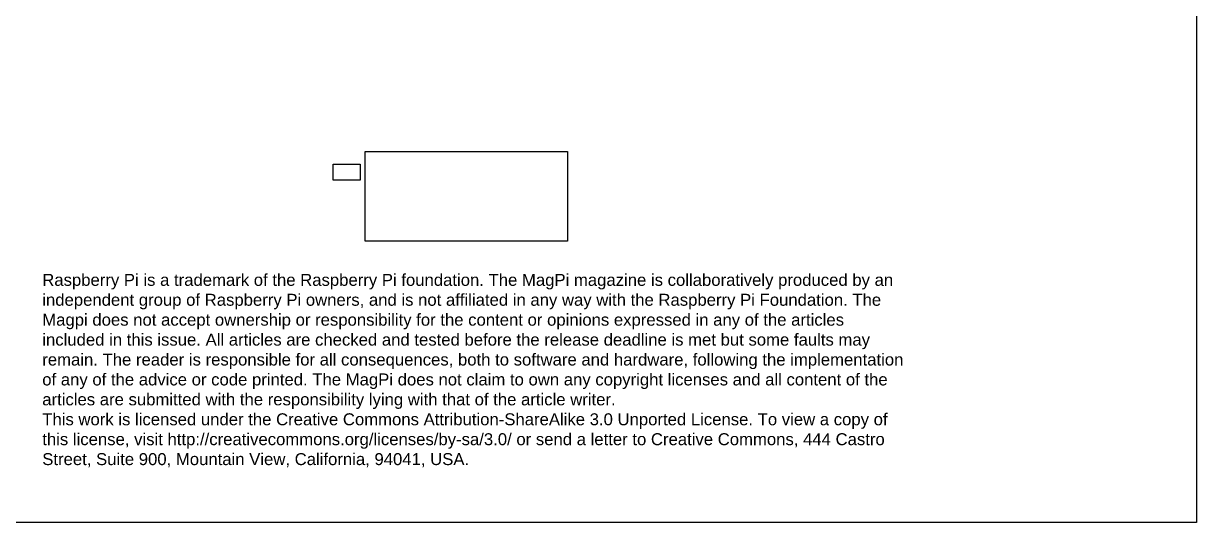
# Model space of a CAD drawing. Header units: millimetres. Extents: x -461 to 744, y 0 to 299.
# Drawn here: x -307.3 to -61.9, y 0 to 104.4 of the extents above; entities that cross this region are included whole.
import ezdxf

# ---------------------------------------------------------------- set-up
doc = ezdxf.new("R2010")
doc.units = ezdxf.units.MM
doc.layers.add('Images', color=7, linetype='Continuous')
doc.styles.get("Standard").update_dxf_attribs({"font": 'arial.ttf'})
picture_1 = doc.add_image_def('image1.png', size_in_pixel=(1187, 699))
picture_2 = doc.add_image_def('image2.png', size_in_pixel=(1746, 774))
picture_3 = doc.add_image_def('image3.jpg', size_in_pixel=(1024, 768))

msp = doc.modelspace()

# ---------------------------------------------------------------- texts
at = {"layer": 'Images', "insert": (-303.37, 52.03), "char_height": 2.5, "attachment_point": 1}
msp.add_mtext_dynamic_manual_height_columns('Raspberry Pi is a trademark of the Raspberry Pi foundation. The MagPi magazine is collaboratively produced by an independent group of Raspberry Pi owners, and is not affiliated in any way with the Raspberry Pi Foundation. The Magpi does not accept ownership or responsibility for the content or opinions expressed in any of the articles included in this issue. All articles are checked and tested before the release deadline is met but some faults may remain. The reader is responsible for all consequences, both to software and hardware, following the implementation of any of the advice or code printed. The MagPi does not claim to own any copyright licenses and all content of the articles are submitted with the responsibility lying with that of the article writer.\\PThis work is licensed under the Creative Commons Attribution-ShareAlike 3.0 Unported License. To view a copy of this license, visit http://creativecommons.org/licenses/by-sa/3.0/ or send a letter to Creative Commons, 444 Castro Street, Suite 900, Mountain View, California, 94041, USA.', width=181, gutter_width=12.5, heights=[0], dxfattribs=at)

# ---------------------------------------------------------------- pictures from other files: only their frames are drawn
at = {"layer": 'Images'}
image = msp.add_image(picture_3, insert=(-460.53, 0), size_in_units=(398.61, 298.96), dxfattribs=dict(at, brightness=74, contrast=64))
image.dxf.flags = 7
image = msp.add_image(picture_2, insert=(-235.81, 58.87), size_in_units=(42.28, 18.74), dxfattribs=at)
image.dxf.flags = 15
image = msp.add_image(picture_1, insert=(-242.55, 71.64), size_in_units=(5.69, 3.35), dxfattribs=at)
image.dxf.flags = 15

doc.saveas('drawing.dxf')
